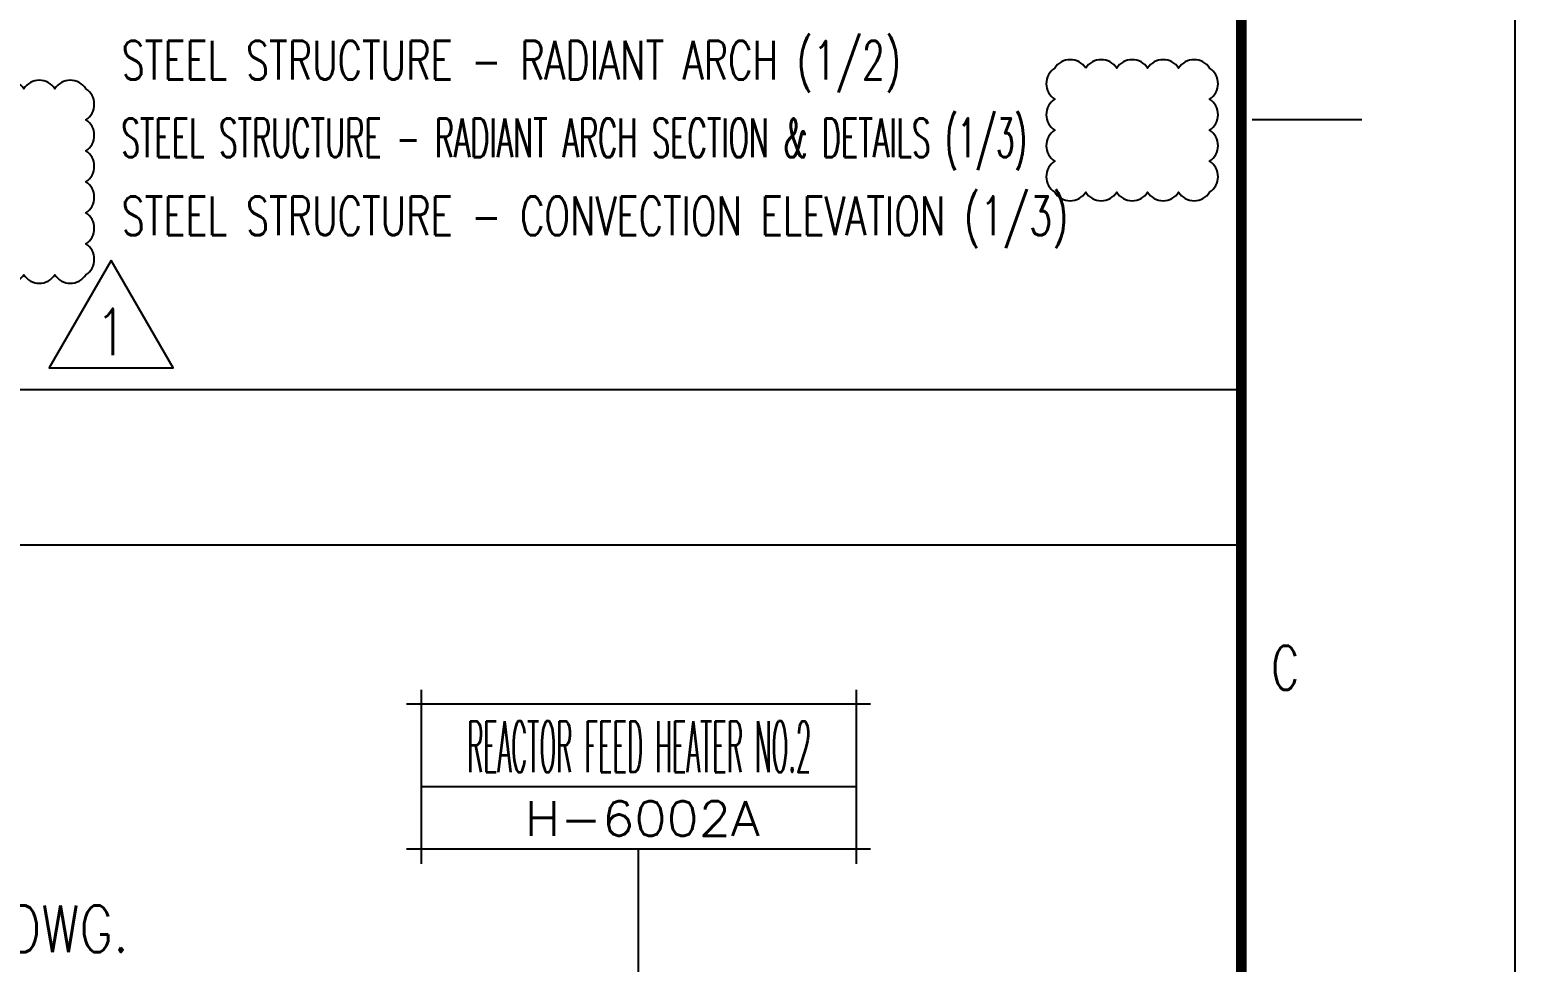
# Model space of a CAD drawing. Header units: millimetres. Extents: x 0 to 134087, y -49114 to 20834.
# Drawn here: x 42265 to 44662, y -39408 to -37905 of the extents above; entities that cross this region are included whole.
import ezdxf
from ezdxf.enums import TextEntityAlignment as Align

# ---------------------------------------------------------------- set-up
doc = ezdxf.new("R2010")
doc.units = ezdxf.units.MM
doc.header["$LTSCALE"] = 35
for name, color, linetype in [('CON-C', 4, 'Continuous'), ('CON-G', 3, 'Continuous'), ('CON-W', 7, 'Continuous'), ('CON-Y', 2, 'Continuous'), ('LOGO-FRAME', 7, 'Continuous'), ('REV-0A', 2, 'Continuous'), ('rev-B', 2, 'Continuous'), ('TXT-Y', 2, 'Continuous')]:
    doc.layers.add(name, color=color, linetype=linetype)
doc.styles.add('ROMANS', font='ROMANS.shx', dxfattribs={"width": 0.8})
doc.styles.add('SIMPLEX', font='simplex.shx', dxfattribs={"width": 0.8})

# ---------------------------------------------------------------- blocks, each defined once
blk = doc.blocks.new('TITLE')
at = {"color": 7}
for p, q in [((841, 0), (841, 594.854)), ((824.024, 442.604), (831.098, 442.604))]:
    blk.add_line(p, q, dxfattribs=at)
at = {"color": 7, "const_width": 0.707}
blk.add_lwpolyline([(823.317, 17.329), (823.317, 577.171)], dxfattribs=at)
at = {"color": 7, "style": 'ROMANS', "width": 0.7}
blk.add_text('C', height=2.829, dxfattribs=at).set_placement((826.146, 407.238), align=Align.MIDDLE)
blk = doc.blocks.new('NAMETAG')
at = {"layer": 'CON-W'}
for p, q in [((-16, 0), (16, 0)), ((-15, 1), (-15, -11)), ((15, 1), (15, -11)), ((-15, -5.7), (15, -5.7)), ((-16, -10), (16, -10))]:
    blk.add_line(p, q, dxfattribs=at)
at = {"layer": 'CON-C', "style": 'SIMPLEX', "width": 0.8}
blk.add_attdef('HEATER', text='', height=3.5, dxfattribs=at).set_placement((-0.04, -4.68), align=Align.CENTER)
at = {"layer": 'CON-G', "style": 'SIMPLEX', "width": 0.992635}
blk.add_attdef('NO.\\H-0000-0', text='', height=2.4, dxfattribs=at).set_placement((-13.7, -9.08), (13.64, -9.08), align=Align.FIT)
blk = doc.blocks.new('revmark')
at = {"layer": 'rev-B'}
blk.add_lwpolyline([(0, 0), (-4, -6.928), (4, -6.928)], close=True, dxfattribs=at)
at = {"layer": 'rev-B', "style": 'SIMPLEX', "width": 0.8}
blk.add_attdef('REVMARK', text='', height=3, dxfattribs=at).set_placement((0, -4.619), align=Align.MIDDLE_CENTER)

msp = doc.modelspace()

# ---------------------------------------------------------------- linework, layer by layer
at = {"layer": 'CON-C'}
for p, q in [((40922.2513, -38485.0284), (44219.9063, -38485.0284)), ((40922.2513, -38735.0284), (44219.9063, -38735.0284))]:
    msp.add_line(p, q, dxfattribs=at)
at = {"layer": 'CON-Y'}
msp.add_line((43247.2948, -39629.6882), (43247.2948, -39226.2904), dxfattribs=at)
at = {"layer": 'REV-0A'}
for points in [[(43968.7834, -37966.6604, 0.548618787), (43918.7834, -37966.6604, 0.548618787), (43918.7834, -38016.6604, 0.548618787), (43918.7834, -38066.6604, 0.548618787), (43918.7834, -38116.6604, 0.548618787), (43918.7834, -38166.6604, 0.548618787), (43968.7834, -38166.6604, 0.548618787), (44018.7834, -38166.6604, 0.548618787), (44068.7834, -38166.6604, 0.548618787), (44118.7834, -38166.6604, 0.548618787), (44168.7834, -38166.6604, 0.548618787), (44168.7834, -38116.6604, 0.548618787), (44168.7834, -38066.6604, 0.548618787), (44168.7834, -38016.6604, 0.548618787), (44168.7834, -37966.6604, 0.548618787), (44118.7834, -37966.6604, 0.548618787), (44068.7834, -37966.6604, 0.548618787), (44018.7834, -37966.6604, 0.548618787)], [(42155.3647, -37999.785, 0.548618787), (42105.3647, -37999.785, 0.548618787), (42105.3647, -38049.785, 0.548618787), (42105.3647, -38099.785, 0.548618787), (42105.3647, -38149.785, 0.548618787), (42105.3647, -38199.785, 0.548618787), (42105.3647, -38249.785, 0.548618787), (42105.3647, -38299.785, 0.548618787), (42155.3647, -38299.785, 0.548618787), (42205.3647, -38299.785, 0.548618787), (42255.3647, -38299.785, 0.548618787), (42305.3647, -38299.785, 0.548618787), (42355.3647, -38299.785, 0.548618787), (42355.3647, -38249.785, 0.548618787), (42355.3647, -38199.785, 0.548618787), (42355.3647, -38149.785, 0.548618787), (42355.3647, -38099.785, 0.548618787), (42355.3647, -38049.785, 0.548618787), (42355.3647, -37999.785, 0.548618787), (42305.3647, -37999.785, 0.548618787), (42255.3647, -37999.785, 0.548618787), (42205.3647, -37999.785, 0.548618787)]]:
    msp.add_lwpolyline(points, format="xyb", close=True, dxfattribs=at)

# ---------------------------------------------------------------- block references
at = {"linetype": 'ByBlock', "xscale": 24.99999999749996, "yscale": 24.99999999749996, "zscale": 24.99999999749996}
msp.add_blockref('TITLE', (23636.9795, -49114.431), dxfattribs=at)
at = {"layer": 'LOGO-FRAME'}
ref = msp.add_blockref('NAMETAG', (43247.2948, -38992.2904), dxfattribs=dict(at, xscale=-23.40000000000001, yscale=23.40000000000001, zscale=23.40000000000001))
ref.add_attrib('HEATER', 'REACTOR FEED HEATER NO.2', dxfattribs={"layer": 'CON-C', "height": 81.9, "style": 'SIMPLEX', "width": 0.35}).set_placement((43248.2308, -39101.8024), align=Align.CENTER)
ref.add_attrib('NO.\\H-0000-0', '   H-6002A   ', dxfattribs={"layer": 'CON-G', "height": 56.16, "style": 'SIMPLEX', "width": 0.906155}).set_placement((42928.1188, -39204.7624), (43567.8748, -39204.7624), align=Align.FIT)
at = {"layer": 'REV-0A', "xscale": 25, "yscale": 25, "zscale": 25}
msp.add_blockref('revmark', (42396.3133, -38276.6231), dxfattribs=at).add_auto_attribs({'REVMARK': '1'})

# ---------------------------------------------------------------- texts
at = {"layer": 'CON-G', "style": 'SIMPLEX', "width": 0.8}
msp.add_text('THIS DWG.', height=75, dxfattribs=at).set_placement((42018.668, -39392.0019))
at = {"layer": 'TXT-Y', "style": 'SIMPLEX'}
for s, width, p in [('STEEL STRUCTURE - RADIANT ARCH (1/2)', 0.7, (42413.0265, -37985.1627)), ('STEEL STRUCTURE - RADIANT ARCH SECTION & DETAILS (1/3)', 0.55, (42413.0265, -38110.1627)), ('STEEL STRUCTURE - CONVECTION ELEVATION (1/3)', 0.7, (42413.0265, -38236.0509))]:
    msp.add_text(s, height=62.5, dxfattribs=dict(at, width=width)).set_placement(p)

doc.saveas('drawing.dxf')
